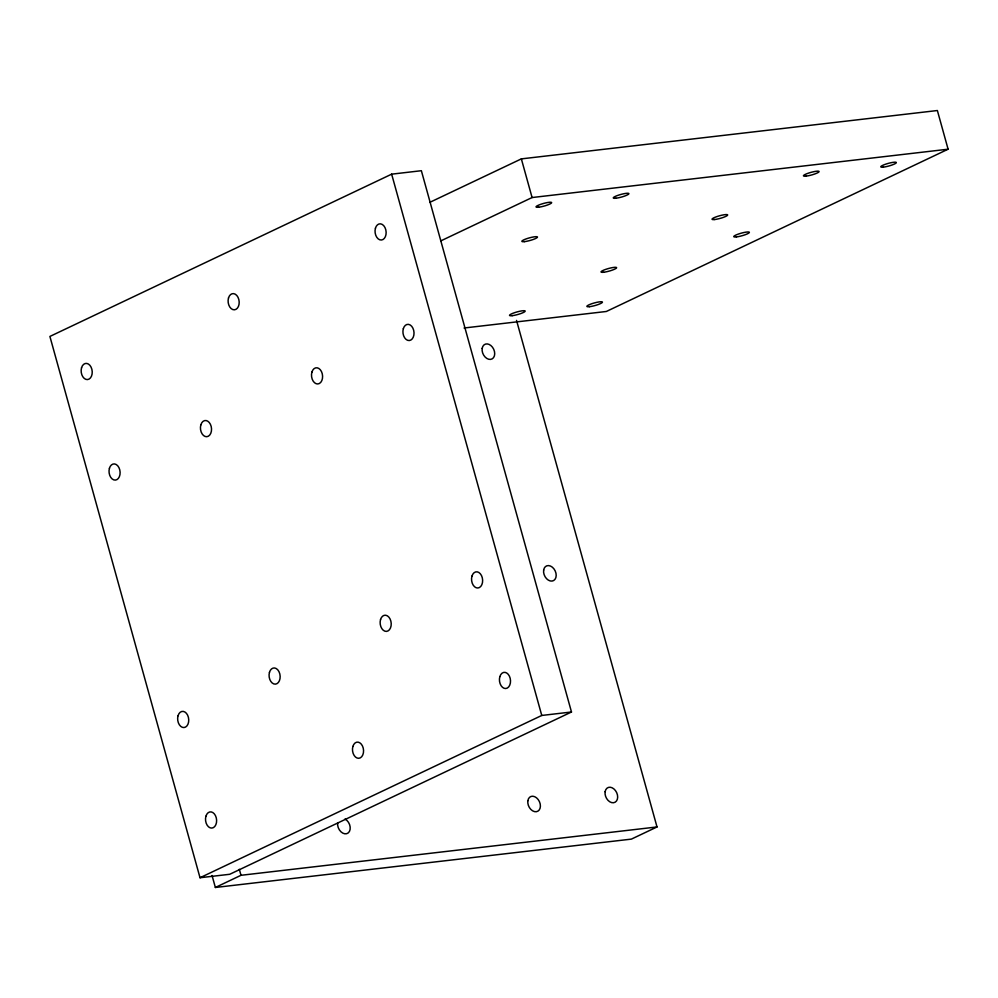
<?xml version="1.0" encoding="UTF-8"?>
<svg xmlns="http://www.w3.org/2000/svg" width="998" height="998" viewBox="0 0 998 998"><rect width="100%" height="100%" fill="white"/><g stroke="black" fill="none" stroke-linecap="round" stroke-linejoin="round"><path stroke-width="1.5" d="M391.653 174.163L49.9 336.438L200.012 877.729L229.727 874.285L571.48 711.998L421.368 170.708L391.653 174.163L541.764 715.454L200.012 877.729M429.951 202.282L521.355 158.882L937.371 110.528L948.1 149.201L606.347 311.476L464.07 328.005M440.667 240.955L532.084 197.542L948.1 149.201M212.038 875.483L215.368 887.471L240.992 875.296L657.021 826.955L516.54 320.42M657.021 826.955L631.385 839.118L215.368 887.471M541.764 715.454L571.48 711.998M521.355 158.882L532.084 197.542M239.333 869.308L240.992 875.296M345.021 819.046A8.134 5.826 64.6 0 1 350.123 829.35A8.134 5.826 64.6 0 1 342.801 833.13A8.134 5.826 64.6 0 1 337.686 822.826M375.448 228.18A8.134 5.514 83.4 0 0 381.336 240.019A8.134 5.514 83.4 0 0 384.991 227.569A8.134 5.514 83.4 0 0 375.448 228.18M81.549 367.738A8.134 5.514 83.4 0 0 87.437 379.577A8.134 5.514 83.4 0 0 91.08 367.127A8.134 5.514 83.4 0 0 81.549 367.738M205.925 816.227A8.134 5.514 83.4 0 0 211.813 828.078A8.134 5.514 83.4 0 0 215.468 815.628A8.134 5.514 83.4 0 0 205.925 816.227M499.836 676.669A8.134 5.514 83.4 0 0 505.712 688.52A8.134 5.514 83.4 0 0 509.367 676.07A8.134 5.514 83.4 0 0 499.836 676.669M471.954 576.145A8.134 5.514 83.4 0 0 477.842 587.997A8.134 5.514 83.4 0 0 481.485 575.547A8.134 5.514 83.4 0 0 471.954 576.145M403.329 328.704A8.134 5.514 83.4 0 0 409.217 340.543A8.134 5.514 83.4 0 0 412.873 328.093A8.134 5.514 83.4 0 0 403.329 328.704M178.056 715.703A8.134 5.514 83.4 0 0 183.931 727.554A8.134 5.514 83.4 0 0 187.587 715.104A8.134 5.514 83.4 0 0 178.056 715.703M109.431 468.262A8.134 5.514 83.4 0 0 115.306 480.1A8.134 5.514 83.4 0 0 118.962 467.65A8.134 5.514 83.4 0 0 109.431 468.262M228.505 297.953A8.134 5.514 83.4 0 0 234.38 309.804A8.134 5.514 83.4 0 0 238.035 297.342A8.134 5.514 83.4 0 0 228.505 297.953M352.88 746.454A8.134 5.514 83.4 0 0 358.769 758.293A8.134 5.514 83.4 0 0 362.411 745.843A8.134 5.514 83.4 0 0 352.88 746.454M200.847 424.849A8.134 5.514 83.4 0 0 206.723 436.7A8.134 5.514 83.4 0 0 210.378 424.237A8.134 5.514 83.4 0 0 200.847 424.849M311.912 372.104A8.134 5.514 83.4 0 0 317.801 383.956A8.134 5.514 83.4 0 0 321.443 371.506A8.134 5.514 83.4 0 0 311.912 372.104M380.537 619.558A8.134 5.514 83.4 0 0 386.426 631.397A8.134 5.514 83.4 0 0 390.068 618.947A8.134 5.514 83.4 0 0 380.537 619.558M269.472 672.303A8.134 5.514 83.4 0 0 275.348 684.141A8.134 5.514 83.4 0 0 279.003 671.691A8.134 5.514 83.4 0 0 269.472 672.303M482.184 348.389A8.134 5.826 64.6 0 0 490.542 359.392A8.134 5.826 64.6 0 0 492.476 347.204A8.134 5.826 64.6 0 0 482.184 348.389M605.125 791.738A8.134 5.826 64.6 0 0 613.496 802.741A8.134 5.826 64.6 0 0 615.429 790.541A8.134 5.826 64.6 0 0 605.125 791.738M527.867 800.72A8.134 5.826 64.6 0 0 536.238 811.723A8.134 5.826 64.6 0 0 538.159 799.523A8.134 5.826 64.6 0 0 527.867 800.72M543.661 570.07A8.134 5.826 64.6 0 0 552.019 581.073A8.134 5.826 64.6 0 0 553.952 568.872A8.134 5.826 64.6 0 0 543.661 570.07M883.392 167.128A8.134 1.347 -15.5 0 0 896.229 162.886A8.134 1.347 -15.5 0 0 885.937 164.084A8.134 1.347 -15.5 0 0 883.392 167.128M589.494 306.685A8.134 1.347 -15.5 0 0 602.33 302.444A8.134 1.347 -15.5 0 0 592.039 303.642A8.134 1.347 -15.5 0 0 589.494 306.685M538.695 207.197A8.134 1.347 -15.5 0 0 551.532 202.943A8.134 1.347 -15.5 0 0 541.24 204.141A8.134 1.347 -15.5 0 0 538.695 207.197M512.236 315.667A8.134 1.347 -15.5 0 0 525.06 311.426A8.134 1.347 -15.5 0 0 514.768 312.611A8.134 1.347 -15.5 0 0 512.236 315.667M806.135 176.11A8.134 1.347 -15.5 0 0 818.971 171.868A8.134 1.347 -15.5 0 0 808.679 173.053A8.134 1.347 -15.5 0 0 806.135 176.11M615.953 198.215A8.134 1.347 -15.5 0 0 628.79 193.961A8.134 1.347 -15.5 0 0 618.498 195.159A8.134 1.347 -15.5 0 0 615.953 198.215M736.437 236.913A8.134 1.347 -15.5 0 0 749.273 232.659A8.134 1.347 -15.5 0 0 738.982 233.856A8.134 1.347 -15.5 0 0 736.437 236.913M603.653 272.254A8.134 1.347 -15.5 0 0 616.49 268.013A8.134 1.347 -15.5 0 0 606.185 269.211A8.134 1.347 -15.5 0 0 603.653 272.254M714.718 219.523A8.134 1.347 -15.5 0 0 727.554 215.269A8.134 1.347 -15.5 0 0 717.263 216.466A8.134 1.347 -15.5 0 0 714.718 219.523M524.536 241.628A8.134 1.347 -15.5 0 0 537.373 237.374A8.134 1.347 -15.5 0 0 527.081 238.572A8.134 1.347 -15.5 0 0 524.536 241.628"/></g></svg>
